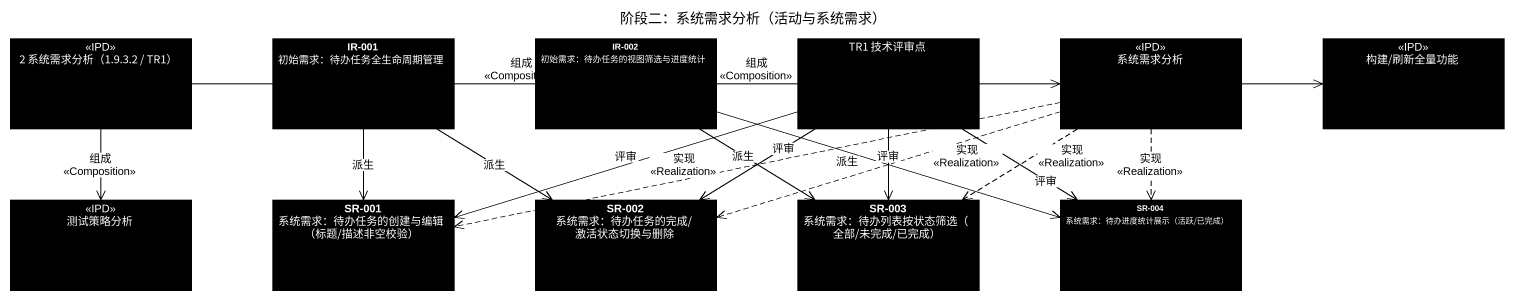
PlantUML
@startuml
title 阶段二：系统需求分析（活动与系统需求）
hide circle
hide empty members
class "2 系统需求分析（1.9.3.2 / TR1）" as c2_系统需求分析_1_9_3_2_TR1 <<IPD>> #000000
class "IR-001 初始需求：待办任务全生命周期管理" as IR_001_初始需求_待办任务全生命周期管理 #000000
class "IR-002 初始需求：待办任务的视图筛选与进度统计" as IR_002_初始需求_待办任务的视图筛选与进度统计 #000000
class "TR1 技术评审点" as TR1_技术评审点 #000000
class 系统需求分析 <<IPD>> #000000
class "构建/刷新全量功能" as 构建_刷新全量功能 <<IPD>> #000000
class 测试策略分析 <<IPD>> #000000
class "SR-001 系统需求：待办任务的创建与编辑（标题/描述非空校验）" as SR_001_系统需求_待办任务的创建与编辑_标题 #000000
class "SR-002 系统需求：待办任务的完成/激活状态切换与删除" as SR_002_系统需求_待办任务的完成 #000000
class "SR-003 系统需求：待办列表按状态筛选（全部/未完成/已完成）" as SR_003_系统需求_待办列表按状态筛选_全部 #000000
class "SR-004 系统需求：待办进度统计展示（活跃/已完成）" as SR_004_系统需求_待办进度统计展示_活跃_已完成 #000000
c2_系统需求分析_1_9_3_2_TR1 -right-> 系统需求分析 : 组成\n<<Composition>>
c2_系统需求分析_1_9_3_2_TR1 -right-> 构建_刷新全量功能 : 组成\n<<Composition>>
c2_系统需求分析_1_9_3_2_TR1 --> 测试策略分析 : 组成\n<<Composition>>
IR_001_初始需求_待办任务全生命周期管理 --> SR_001_系统需求_待办任务的创建与编辑_标题 : 派生
IR_001_初始需求_待办任务全生命周期管理 --> SR_002_系统需求_待办任务的完成 : 派生
IR_002_初始需求_待办任务的视图筛选与进度统计 --> SR_003_系统需求_待办列表按状态筛选_全部 : 派生
IR_002_初始需求_待办任务的视图筛选与进度统计 -right-> SR_004_系统需求_待办进度统计展示_活跃_已完成 : 派生
TR1_技术评审点 -left-> SR_001_系统需求_待办任务的创建与编辑_标题 : 评审
TR1_技术评审点 --> SR_002_系统需求_待办任务的完成 : 评审
TR1_技术评审点 --> SR_003_系统需求_待办列表按状态筛选_全部 : 评审
TR1_技术评审点 --> SR_004_系统需求_待办进度统计展示_活跃_已完成 : 评审
系统需求分析 .left.> SR_001_系统需求_待办任务的创建与编辑_标题 : 实现\n<<Realization>>
系统需求分析 .left.> SR_002_系统需求_待办任务的完成 : 实现\n<<Realization>>
系统需求分析 ..> SR_003_系统需求_待办列表按状态筛选_全部 : 实现\n<<Realization>>
系统需求分析 ..> SR_004_系统需求_待办进度统计展示_活跃_已完成 : 实现\n<<Realization>>
@enduml
